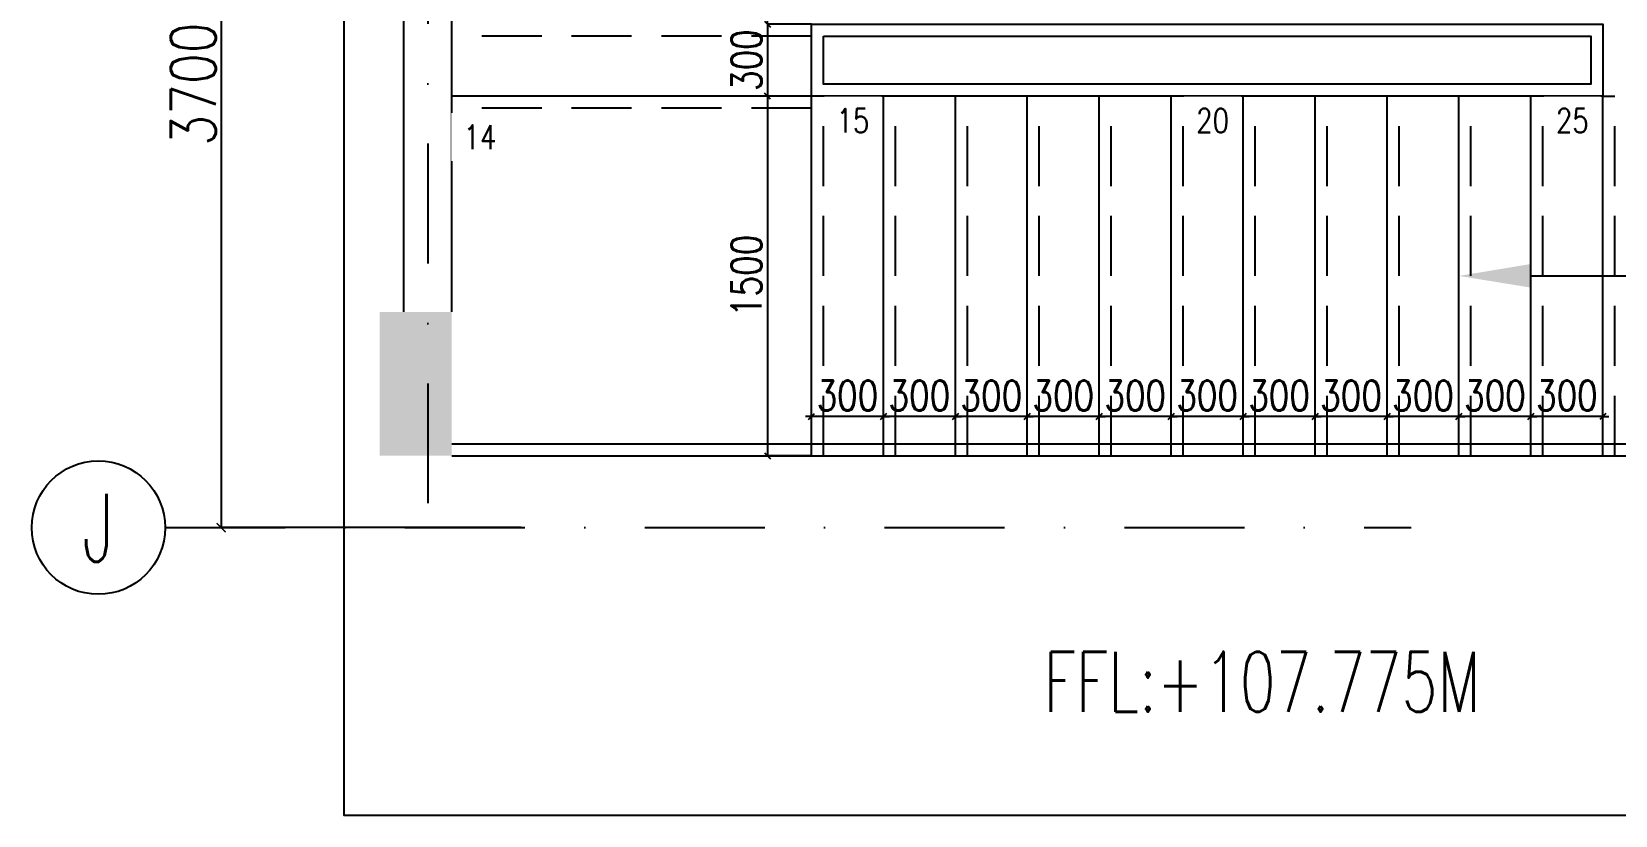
# Model space of a CAD drawing. Extents: x -32840 to 422982, y 280745 to 888746.
# Drawn here: x 330054 to 336658, y 454392 to 457661 of the extents above; entities that cross this region are included whole.
import ezdxf
from ezdxf import colors
from ezdxf.entities.mleader import LeaderData, LeaderLine
from ezdxf.enums import TextEntityAlignment as Align
from ezdxf.math import Vec2, Vec3

# ---------------------------------------------------------------- set-up
doc = ezdxf.new("R2010")
doc.units = 0
doc.header["$LTSCALE"] = 1000
doc.header["$PDMODE"] = 3
for name, pattern in [('CONTINOUS', [0]), ('DASHDOT', [1, 0.5, -0.25, 0, -0.25]), ('HIDDEN', [0.375, 0.25, -0.125])]:
    doc.linetypes.add(name, pattern=pattern)
doc.layers.get('Defpoints').update_dxf_attribs({"linetype": 'HIDDEN'})
for name, color, linetype in [('A-COL', 31, 'Continuous'), ('a-dim', 3, 'Continuous'), ('A-Glaz', 4, 'Continuous'), ('A-GRID', 31, 'DASHDOT'), ('A-GRID NO', 40, 'CONTINOUS'), ('A-HAT', 8, 'Continuous'), ('A-LVL', 31, 'HIDDEN'), ('A-Rail', 1, 'Continuous'), ('A-STAIR', 2, 'Continuous'), ('A-Stair Conc Line', 1, 'HIDDEN'), ('A-Stair Fin line', 2, 'CONTINOUS'), ('A-TXT', 6, 'Continuous'), ('A-WALL', 7, 'CONTINOUS')]:
    doc.layers.add(name, color=color, linetype=linetype)
doc.layers.add('A-Dim grid', color=3, linetype='Continuous', transparency=0.5)
doc.styles.add('ROMANS', font='romans.shx', dxfattribs={"width": 0.8})
doc.dimstyles.new('A-Dim Grid 50', dxfattribs={"dimscale": 75, "dimtxt": 2.5, "dimasz": 0.5, "dimexe": 0, "dimexo": 0, "dimgap": 0.3, "dimtad": 1, "dimdec": 0, "dimlfac": -0.01, "dimzin": 3, "dimdsep": 46, "dimtxsty": 'ROMANS', "dimblk": 'ARCHTICK', "dimcen": 5, "dimclrd": 256, "dimclre": 8, "dimclrt": 4, "dimadec": 0, "dimazin": 0, "dimtfac": 1, "dimtdec": 0, "dimtix": 1, "dimtmove": 1, "dimatfit": 3, "dimfxl": 1, "dimfrac": 2, "dimtolj": 1, "dimtzin": 3, "dimarcsym": 0})
doc.dimstyles.new('A-Dim-50', dxfattribs={"dimscale": 50, "dimtxt": 2.5, "dimasz": 0.5, "dimexe": 0, "dimexo": 0, "dimgap": 0.5, "dimtad": 1, "dimdec": 0, "dimlfac": -0.01, "dimzin": 3, "dimdsep": 46, "dimtxsty": 'ROMANS', "dimblk": 'OBLIQUE', "dimcen": 5, "dimclrd": 256, "dimclre": 8, "dimclrt": 6, "dimadec": 0, "dimazin": 0, "dimtfac": 1, "dimtdec": 0, "dimtix": 1, "dimtmove": 1, "dimatfit": 3, "dimfxl": 1, "dimfrac": 2, "dimtolj": 1, "dimtzin": 3, "dimarcsym": 0})

# ---------------------------------------------------------------- blocks, each defined once
blk = doc.blocks.new('_Oblique')
at = {"color": 0, "linetype": 'ByBlock', "lineweight": -2}
blk.add_line((-0.5, -0.5), (0.5, 0.5), dxfattribs=at)
at = {"color": 0, "linetype": 'ByBlock'}
blk.add_line((-0.5, -0.5), (0.5, 0.5), dxfattribs=at)
blk = doc.blocks.new('*D2111')
at = {"layer": 'a-dim', "lineweight": -2, "transparency": 16777216}
for p, q in [((336306, 456055.3), (336281, 456055.3)), ((336606, 456055.3), (336306, 456055.3)), ((336606, 456055.3), (336631, 456055.3))]:
    blk.add_line(p, q, dxfattribs=at)
at = {"layer": 'a-dim', "color": 8, "lineweight": -2, "transparency": 16777216}
for p, q in [((336306, 455892.2), (336306, 456055.3)), ((336606, 455892.2), (336606, 456055.3))]:
    blk.add_line(p, q, dxfattribs=at)
at = {"layer": 'Defpoints', "color": 0, "transparency": 16777216}
for p in [(336306, 456055.3), (336306, 455892.2), (336606, 455892.2)]:
    blk.add_point(p, dxfattribs=at)
at = {"layer": 'a-dim', "lineweight": -2, "transparency": 16777216, "xscale": 25, "yscale": 25, "zscale": 25}
blk.add_blockref('_Oblique', (336306, 456055.3), dxfattribs=at)
at = {"layer": 'a-dim', "lineweight": -2, "transparency": 16777216, "xscale": 25, "yscale": 25, "zscale": 25, "rotation": 180}
blk.add_blockref('_Oblique', (336606, 456055.3), dxfattribs=at)
at = {"layer": 'a-dim', "color": 6, "transparency": 16777216, "insert": (336456, 456142.8), "char_height": 125, "attachment_point": 5, "style": 'ROMANS'}
blk.add_mtext('\\A1;300', dxfattribs=at)
blk = doc.blocks.new('*D2112')
at = {"layer": 'a-dim', "lineweight": -2, "transparency": 16777216}
for p, q in [((336006, 456055.3), (335981, 456055.3)), ((336306, 456055.3), (336006, 456055.3)), ((336306, 456055.3), (336331, 456055.3))]:
    blk.add_line(p, q, dxfattribs=at)
at = {"layer": 'a-dim', "color": 8, "lineweight": -2, "transparency": 16777216}
for p, q in [((336006, 455892.2), (336006, 456055.3)), ((336306, 455892.2), (336306, 456055.3))]:
    blk.add_line(p, q, dxfattribs=at)
at = {"layer": 'Defpoints', "color": 0, "transparency": 16777216}
for p in [(336006, 456055.3), (336006, 455892.2), (336306, 455892.2)]:
    blk.add_point(p, dxfattribs=at)
at = {"layer": 'a-dim', "lineweight": -2, "transparency": 16777216, "xscale": 25, "yscale": 25, "zscale": 25}
blk.add_blockref('_Oblique', (336006, 456055.3), dxfattribs=at)
at = {"layer": 'a-dim', "lineweight": -2, "transparency": 16777216, "xscale": 25, "yscale": 25, "zscale": 25, "rotation": 180}
blk.add_blockref('_Oblique', (336306, 456055.3), dxfattribs=at)
at = {"layer": 'a-dim', "color": 6, "transparency": 16777216, "insert": (336156, 456142.8), "char_height": 125, "attachment_point": 5, "style": 'ROMANS'}
blk.add_mtext('\\A1;300', dxfattribs=at)
blk = doc.blocks.new('*D2113')
at = {"layer": 'a-dim', "lineweight": -2, "transparency": 16777216}
for p, q in [((335706, 456055.3), (335681, 456055.3)), ((336006, 456055.3), (335706, 456055.3)), ((336006, 456055.3), (336031, 456055.3))]:
    blk.add_line(p, q, dxfattribs=at)
at = {"layer": 'a-dim', "color": 8, "lineweight": -2, "transparency": 16777216}
for p, q in [((335706, 455892.2), (335706, 456055.3)), ((336006, 455892.2), (336006, 456055.3))]:
    blk.add_line(p, q, dxfattribs=at)
at = {"layer": 'Defpoints', "color": 0, "transparency": 16777216}
for p in [(335706, 456055.3), (335706, 455892.2), (336006, 455892.2)]:
    blk.add_point(p, dxfattribs=at)
at = {"layer": 'a-dim', "lineweight": -2, "transparency": 16777216, "xscale": 25, "yscale": 25, "zscale": 25}
blk.add_blockref('_Oblique', (335706, 456055.3), dxfattribs=at)
at = {"layer": 'a-dim', "lineweight": -2, "transparency": 16777216, "xscale": 25, "yscale": 25, "zscale": 25, "rotation": 180}
blk.add_blockref('_Oblique', (336006, 456055.3), dxfattribs=at)
at = {"layer": 'a-dim', "color": 6, "transparency": 16777216, "insert": (335856, 456142.8), "char_height": 125, "attachment_point": 5, "style": 'ROMANS'}
blk.add_mtext('\\A1;300', dxfattribs=at)
blk = doc.blocks.new('*D2114')
at = {"layer": 'a-dim', "lineweight": -2, "transparency": 16777216}
for p, q in [((335406, 456055.3), (335381, 456055.3)), ((335706, 456055.3), (335406, 456055.3)), ((335706, 456055.3), (335731, 456055.3))]:
    blk.add_line(p, q, dxfattribs=at)
at = {"layer": 'a-dim', "color": 8, "lineweight": -2, "transparency": 16777216}
for p, q in [((335406, 455892.2), (335406, 456055.3)), ((335706, 455892.2), (335706, 456055.3))]:
    blk.add_line(p, q, dxfattribs=at)
at = {"layer": 'Defpoints', "color": 0, "transparency": 16777216}
for p in [(335406, 456055.3), (335406, 455892.2), (335706, 455892.2)]:
    blk.add_point(p, dxfattribs=at)
at = {"layer": 'a-dim', "lineweight": -2, "transparency": 16777216, "xscale": 25, "yscale": 25, "zscale": 25}
blk.add_blockref('_Oblique', (335406, 456055.3), dxfattribs=at)
at = {"layer": 'a-dim', "lineweight": -2, "transparency": 16777216, "xscale": 25, "yscale": 25, "zscale": 25, "rotation": 180}
blk.add_blockref('_Oblique', (335706, 456055.3), dxfattribs=at)
at = {"layer": 'a-dim', "color": 6, "transparency": 16777216, "insert": (335556, 456142.8), "char_height": 125, "attachment_point": 5, "style": 'ROMANS'}
blk.add_mtext('\\A1;300', dxfattribs=at)
blk = doc.blocks.new('*D2073')
at = {"layer": 'a-dim', "lineweight": -2, "transparency": 16777216}
for p, q in [((335106, 456055.3), (335081, 456055.3)), ((335406, 456055.3), (335106, 456055.3)), ((335406, 456055.3), (335431, 456055.3))]:
    blk.add_line(p, q, dxfattribs=at)
at = {"layer": 'a-dim', "color": 8, "lineweight": -2, "transparency": 16777216}
for p, q in [((335106, 455892.2), (335106, 456055.3)), ((335406, 455892.2), (335406, 456055.3))]:
    blk.add_line(p, q, dxfattribs=at)
at = {"layer": 'Defpoints', "color": 0, "transparency": 16777216}
for p in [(335106, 456055.3), (335106, 455892.2), (335406, 455892.2)]:
    blk.add_point(p, dxfattribs=at)
at = {"layer": 'a-dim', "lineweight": -2, "transparency": 16777216, "xscale": 25, "yscale": 25, "zscale": 25}
blk.add_blockref('_Oblique', (335106, 456055.3), dxfattribs=at)
at = {"layer": 'a-dim', "lineweight": -2, "transparency": 16777216, "xscale": 25, "yscale": 25, "zscale": 25, "rotation": 180}
blk.add_blockref('_Oblique', (335406, 456055.3), dxfattribs=at)
at = {"layer": 'a-dim', "color": 6, "transparency": 16777216, "insert": (335256, 456142.8), "char_height": 125, "attachment_point": 5, "style": 'ROMANS'}
blk.add_mtext('\\A1;300', dxfattribs=at)
blk = doc.blocks.new('*D2074')
at = {"layer": 'a-dim', "lineweight": -2, "transparency": 16777216}
for p, q in [((334806, 456055.3), (334781, 456055.3)), ((335106, 456055.3), (334806, 456055.3)), ((335106, 456055.3), (335131, 456055.3))]:
    blk.add_line(p, q, dxfattribs=at)
at = {"layer": 'a-dim', "color": 8, "lineweight": -2, "transparency": 16777216}
for p, q in [((334806, 455892.2), (334806, 456055.3)), ((335106, 455892.2), (335106, 456055.3))]:
    blk.add_line(p, q, dxfattribs=at)
at = {"layer": 'Defpoints', "color": 0, "transparency": 16777216}
for p in [(334806, 456055.3), (334806, 455892.2), (335106, 455892.2)]:
    blk.add_point(p, dxfattribs=at)
at = {"layer": 'a-dim', "lineweight": -2, "transparency": 16777216, "xscale": 25, "yscale": 25, "zscale": 25}
blk.add_blockref('_Oblique', (334806, 456055.3), dxfattribs=at)
at = {"layer": 'a-dim', "lineweight": -2, "transparency": 16777216, "xscale": 25, "yscale": 25, "zscale": 25, "rotation": 180}
blk.add_blockref('_Oblique', (335106, 456055.3), dxfattribs=at)
at = {"layer": 'a-dim', "color": 6, "transparency": 16777216, "insert": (334956, 456142.8), "char_height": 125, "attachment_point": 5, "style": 'ROMANS'}
blk.add_mtext('\\A1;300', dxfattribs=at)
blk = doc.blocks.new('*D2075')
at = {"layer": 'a-dim', "lineweight": -2, "transparency": 16777216}
for p, q in [((334506, 456055.3), (334481, 456055.3)), ((334806, 456055.3), (334506, 456055.3)), ((334806, 456055.3), (334831, 456055.3))]:
    blk.add_line(p, q, dxfattribs=at)
at = {"layer": 'a-dim', "color": 8, "lineweight": -2, "transparency": 16777216}
for p, q in [((334506, 455892.2), (334506, 456055.3)), ((334806, 455892.2), (334806, 456055.3))]:
    blk.add_line(p, q, dxfattribs=at)
at = {"layer": 'Defpoints', "color": 0, "transparency": 16777216}
for p in [(334506, 456055.3), (334506, 455892.2), (334806, 455892.2)]:
    blk.add_point(p, dxfattribs=at)
at = {"layer": 'a-dim', "lineweight": -2, "transparency": 16777216, "xscale": 25, "yscale": 25, "zscale": 25}
blk.add_blockref('_Oblique', (334506, 456055.3), dxfattribs=at)
at = {"layer": 'a-dim', "lineweight": -2, "transparency": 16777216, "xscale": 25, "yscale": 25, "zscale": 25, "rotation": 180}
blk.add_blockref('_Oblique', (334806, 456055.3), dxfattribs=at)
at = {"layer": 'a-dim', "color": 6, "transparency": 16777216, "insert": (334656, 456142.8), "char_height": 125, "attachment_point": 5, "style": 'ROMANS'}
blk.add_mtext('\\A1;300', dxfattribs=at)
blk = doc.blocks.new('*D2076')
at = {"layer": 'a-dim', "lineweight": -2, "transparency": 16777216}
for p, q in [((334206, 456055.3), (334181, 456055.3)), ((334506, 456055.3), (334206, 456055.3)), ((334506, 456055.3), (334531, 456055.3))]:
    blk.add_line(p, q, dxfattribs=at)
at = {"layer": 'a-dim', "color": 8, "lineweight": -2, "transparency": 16777216}
for p, q in [((334206, 455892.2), (334206, 456055.3)), ((334506, 455892.2), (334506, 456055.3))]:
    blk.add_line(p, q, dxfattribs=at)
at = {"layer": 'Defpoints', "color": 0, "transparency": 16777216}
for p in [(334206, 456055.3), (334206, 455892.2), (334506, 455892.2)]:
    blk.add_point(p, dxfattribs=at)
at = {"layer": 'a-dim', "lineweight": -2, "transparency": 16777216, "xscale": 25, "yscale": 25, "zscale": 25}
blk.add_blockref('_Oblique', (334206, 456055.3), dxfattribs=at)
at = {"layer": 'a-dim', "lineweight": -2, "transparency": 16777216, "xscale": 25, "yscale": 25, "zscale": 25, "rotation": 180}
blk.add_blockref('_Oblique', (334506, 456055.3), dxfattribs=at)
at = {"layer": 'a-dim', "color": 6, "transparency": 16777216, "insert": (334356, 456142.8), "char_height": 125, "attachment_point": 5, "style": 'ROMANS'}
blk.add_mtext('\\A1;300', dxfattribs=at)
blk = doc.blocks.new('*D2077')
at = {"layer": 'a-dim', "lineweight": -2, "transparency": 16777216}
for p, q in [((333906, 456055.3), (333881, 456055.3)), ((334206, 456055.3), (333906, 456055.3)), ((334206, 456055.3), (334231, 456055.3))]:
    blk.add_line(p, q, dxfattribs=at)
at = {"layer": 'a-dim', "color": 8, "lineweight": -2, "transparency": 16777216}
for p, q in [((333906, 455892.2), (333906, 456055.3)), ((334206, 455892.2), (334206, 456055.3))]:
    blk.add_line(p, q, dxfattribs=at)
at = {"layer": 'Defpoints', "color": 0, "transparency": 16777216}
for p in [(333906, 456055.3), (333906, 455892.2), (334206, 455892.2)]:
    blk.add_point(p, dxfattribs=at)
at = {"layer": 'a-dim', "lineweight": -2, "transparency": 16777216, "xscale": 25, "yscale": 25, "zscale": 25}
blk.add_blockref('_Oblique', (333906, 456055.3), dxfattribs=at)
at = {"layer": 'a-dim', "lineweight": -2, "transparency": 16777216, "xscale": 25, "yscale": 25, "zscale": 25, "rotation": 180}
blk.add_blockref('_Oblique', (334206, 456055.3), dxfattribs=at)
at = {"layer": 'a-dim', "color": 6, "transparency": 16777216, "insert": (334056, 456142.8), "char_height": 125, "attachment_point": 5, "style": 'ROMANS'}
blk.add_mtext('\\A1;300', dxfattribs=at)
blk = doc.blocks.new('*D2078')
at = {"layer": 'a-dim', "lineweight": -2, "transparency": 16777216}
for p, q in [((333606, 456055.3), (333581, 456055.3)), ((333906, 456055.3), (333606, 456055.3)), ((333906, 456055.3), (333931, 456055.3))]:
    blk.add_line(p, q, dxfattribs=at)
at = {"layer": 'a-dim', "color": 8, "lineweight": -2, "transparency": 16777216}
for p, q in [((333606, 455892.2), (333606, 456055.3)), ((333906, 455892.2), (333906, 456055.3))]:
    blk.add_line(p, q, dxfattribs=at)
at = {"layer": 'Defpoints', "color": 0, "transparency": 16777216}
for p in [(333606, 456055.3), (333606, 455892.2), (333906, 455892.2)]:
    blk.add_point(p, dxfattribs=at)
at = {"layer": 'a-dim', "lineweight": -2, "transparency": 16777216, "xscale": 25, "yscale": 25, "zscale": 25}
blk.add_blockref('_Oblique', (333606, 456055.3), dxfattribs=at)
at = {"layer": 'a-dim', "lineweight": -2, "transparency": 16777216, "xscale": 25, "yscale": 25, "zscale": 25, "rotation": 180}
blk.add_blockref('_Oblique', (333906, 456055.3), dxfattribs=at)
at = {"layer": 'a-dim', "color": 6, "transparency": 16777216, "insert": (333756, 456142.8), "char_height": 125, "attachment_point": 5, "style": 'ROMANS'}
blk.add_mtext('\\A1;300', dxfattribs=at)
blk = doc.blocks.new('*D2079')
at = {"layer": 'a-dim', "lineweight": -2, "transparency": 16777216}
for p, q in [((333306, 456055.3), (333281, 456055.3)), ((333606, 456055.3), (333306, 456055.3)), ((333606, 456055.3), (333631, 456055.3))]:
    blk.add_line(p, q, dxfattribs=at)
at = {"layer": 'a-dim', "color": 8, "lineweight": -2, "transparency": 16777216}
for p, q in [((333306, 455892.2), (333306, 456055.3)), ((333606, 455892.2), (333606, 456055.3))]:
    blk.add_line(p, q, dxfattribs=at)
at = {"layer": 'Defpoints', "color": 0, "transparency": 16777216}
for p in [(333306, 456055.3), (333306, 455892.2), (333606, 455892.2)]:
    blk.add_point(p, dxfattribs=at)
at = {"layer": 'a-dim', "lineweight": -2, "transparency": 16777216, "xscale": 25, "yscale": 25, "zscale": 25}
blk.add_blockref('_Oblique', (333306, 456055.3), dxfattribs=at)
at = {"layer": 'a-dim', "lineweight": -2, "transparency": 16777216, "xscale": 25, "yscale": 25, "zscale": 25, "rotation": 180}
blk.add_blockref('_Oblique', (333606, 456055.3), dxfattribs=at)
at = {"layer": 'a-dim', "color": 6, "transparency": 16777216, "insert": (333456, 456142.8), "char_height": 125, "attachment_point": 5, "style": 'ROMANS'}
blk.add_mtext('\\A1;300', dxfattribs=at)
blk = doc.blocks.new('*D2080')
at = {"layer": 'a-dim', "lineweight": -2, "transparency": 16777216}
for p, q in [((333122.4, 457692.2), (333122.4, 457717.2)), ((333122.4, 457692.2), (333122.4, 457392.2)), ((333122.4, 457392.2), (333122.4, 457367.2))]:
    blk.add_line(p, q, dxfattribs=at)
at = {"layer": 'a-dim', "color": 8, "lineweight": -2, "transparency": 16777216}
for p, q in [((333306, 457692.2), (333122.4, 457692.2)), ((333306, 457392.2), (333122.4, 457392.2))]:
    blk.add_line(p, q, dxfattribs=at)
at = {"layer": 'Defpoints', "color": 0, "transparency": 16777216}
for p in [(333306, 457692.2), (333122.4, 457392.2), (333306, 457392.2)]:
    blk.add_point(p, dxfattribs=at)
at = {"layer": 'a-dim', "lineweight": -2, "transparency": 16777216, "xscale": 25, "yscale": 25, "zscale": 25}
for p, rotation in [((333122.4, 457692.2), 270), ((333122.4, 457392.2), 90)]:
    blk.add_blockref('_Oblique', p, dxfattribs=dict(at, rotation=rotation))
at = {"layer": 'a-dim', "color": 6, "transparency": 16777216, "insert": (333034.9, 457542.2), "char_height": 125, "attachment_point": 5, "rotation": 90, "style": 'ROMANS'}
blk.add_mtext('\\A1;300', dxfattribs=at)
blk = doc.blocks.new('*D2082')
at = {"layer": 'a-dim', "color": 8, "lineweight": -2, "transparency": 16777216}
for p, q in [((333306, 457392.2), (333122.4, 457392.2)), ((333306, 455892.2), (333122.4, 455892.2))]:
    blk.add_line(p, q, dxfattribs=at)
at = {"layer": 'a-dim', "lineweight": -2, "transparency": 16777216}
blk.add_line((333122.4, 457392.2), (333122.4, 455892.2), dxfattribs=at)
at = {"layer": 'Defpoints', "color": 0, "transparency": 16777216}
for p in [(333306, 457392.2), (333122.4, 455892.2), (333306, 455892.2)]:
    blk.add_point(p, dxfattribs=at)
at = {"layer": 'a-dim', "lineweight": -2, "transparency": 16777216, "xscale": 25, "yscale": 25, "zscale": 25}
for p, rotation in [((333122.4, 457392.2), 90), ((333122.4, 455892.2), 270)]:
    blk.add_blockref('_Oblique', p, dxfattribs=dict(at, rotation=rotation))
at = {"layer": 'a-dim', "color": 6, "transparency": 16777216, "insert": (333034.9, 456642.2), "char_height": 125, "attachment_point": 5, "rotation": 90, "style": 'ROMANS'}
blk.add_mtext('\\A1;1500', dxfattribs=at)
blk = doc.blocks.new('Tag-Stair-No')
blk.add_circle((0, 0), 1.369)
at = {"color": 6, "style": 'ROMANS', "width": 0.7}
blk.add_attdef('SN', text='', height=1.4, dxfattribs=at).set_placement((0, -0.003), align=Align.MIDDLE)
blk = doc.blocks.new('_ArchTick')
at = {"color": 0, "linetype": 'ByBlock', "const_width": 0.15}
blk.add_lwpolyline([(-0.5, -0.5), (0.5, 0.5)], dxfattribs=at)
blk = doc.blocks.new('*D2071')
at = {"layer": 'A-Dim grid', "color": 8, "lineweight": -2, "transparency": 16777216}
for p, q in [((332095.7, 459292.2), (330844.6, 459292.2)), ((332095.7, 455592.2), (330844.6, 455592.2))]:
    blk.add_line(p, q, dxfattribs=at)
at = {"layer": 'A-Dim grid', "lineweight": -2, "transparency": 16777216}
blk.add_line((330844.6, 459292.2), (330844.6, 455592.2), dxfattribs=at)
at = {"layer": 'Defpoints', "color": 0, "transparency": 16777216}
for p in [(332095.7, 459292.2), (330844.6, 455592.2), (332095.7, 455592.2)]:
    blk.add_point(p, dxfattribs=at)
at = {"layer": 'A-Dim grid', "lineweight": -2, "transparency": 16777216, "xscale": 37.5, "yscale": 37.5, "zscale": 37.5}
for p, rotation in [((330844.6, 459292.2), 90), ((330844.6, 455592.2), 270)]:
    blk.add_blockref('_ArchTick', p, dxfattribs=dict(at, rotation=rotation))
at = {"layer": 'A-Dim grid', "color": 4, "transparency": 16777216, "insert": (330728.3, 457442.2), "char_height": 187.5, "attachment_point": 5, "rotation": 90, "style": 'ROMANS'}
blk.add_mtext('\\A1;3700', dxfattribs=at)

msp = doc.modelspace()

# ---------------------------------------------------------------- linework, layer by layer
at = {"layer": 'A-COL'}
msp.add_solid([(331506, 455892.2), (331506, 456492.2), (331806, 455892.2), (331806, 456492.2)], dxfattribs=at)
at = {"layer": 'A-Glaz'}
for p, q in [((331806, 455942.2), (338156, 455942.2)), ((331806, 455892.2), (338156, 455892.2))]:
    msp.add_line(p, q, dxfattribs=at)
at = {"layer": 'A-GRID'}
for p, q in [((331706, 461194.3), (331706, 455592.2)), ((330610.7, 455592.2), (335807.1, 455592.2))]:
    msp.add_line(p, q, dxfattribs=at)
at = {"layer": 'A-HAT'}
msp.add_lwpolyline([(331356.8, 460784.2), (339082.9, 460784.2), (339082.9, 454392.2), (331356.8, 454392.2)], close=True, dxfattribs=at)
at = {"layer": 'A-Rail'}
for points in [[(333306, 457692.2), (336606, 457692.2), (336606, 457392.2), (333306, 457392.2)], [(333356, 457642.2), (336556, 457642.2), (336556, 457442.2), (333356, 457442.2)]]:
    msp.add_lwpolyline(points, close=True, dxfattribs=at)
at = {"layer": 'A-STAIR', "linetype": 'HIDDEN'}
msp.add_line((331806, 455892.2), (336606, 455892.2), dxfattribs=at)
at = {"layer": 'A-Stair Conc Line'}
for p, q in [((333306, 457642.2), (331806, 457642.2)), ((333356, 455892.2), (333356, 457392.2)), ((333656, 455892.2), (333656, 457392.2)), ((333956, 455892.2), (333956, 457392.2)), ((334256, 455892.2), (334256, 457392.2)), ((334556, 455892.2), (334556, 457392.2)), ((334856, 455892.2), (334856, 457392.2)), ((335156, 455892.2), (335156, 457392.2)), ((335456, 455892.2), (335456, 457392.2)), ((335756, 455892.2), (335756, 457392.2)), ((336056, 455892.2), (336056, 457392.2)), ((336356, 455892.2), (336356, 457392.2)), ((336606, 457392.2), (336656, 457392.2)), ((336656, 455892.2), (336656, 457392.2)), ((333306, 457342.2), (331806, 457342.2))]:
    msp.add_line(p, q, dxfattribs=at)
at = {"layer": 'A-Stair Fin line'}
for p, q in [((333306, 457392.2), (331806, 457392.2)), ((333306, 455892.2), (333306, 457392.2)), ((333606, 455892.2), (333606, 457392.2)), ((333906, 455892.2), (333906, 457392.2)), ((334206, 455892.2), (334206, 457392.2)), ((334506, 455892.2), (334506, 457392.2)), ((334806, 455892.2), (334806, 457392.2)), ((335106, 455892.2), (335106, 457392.2)), ((335406, 455892.2), (335406, 457392.2)), ((335706, 455892.2), (335706, 457392.2)), ((336006, 455892.2), (336006, 457392.2)), ((336306, 455892.2), (336306, 457392.2)), ((336606, 455892.2), (336606, 457392.2))]:
    msp.add_line(p, q, dxfattribs=at)
at = {"layer": 'A-WALL'}
for p, q in [((331806, 456492.2), (331806, 459192.2)), ((331606, 456492.2), (331606, 458892.2))]:
    msp.add_line(p, q, dxfattribs=at)

# ---------------------------------------------------------------- block references
at = {"layer": 'A-GRID NO', "xscale": 203.2, "yscale": 203.2, "zscale": 203.2}
msp.add_blockref('Tag-Stair-No', (330332.5, 455592.2), dxfattribs=at).add_auto_attribs({'SN': 'J'})

# ---------------------------------------------------------------- texts
at = {"layer": 'A-LVL', "style": 'ROMANS', "width": 0.7}
msp.add_text('FFL:+107.775M', height=250, dxfattribs=at).set_placement((334274, 454824.2))

# ---------------------------------------------------------------- dimensions: what is measured, and where the dimension line sits
at = {"layer": 'a-dim'}
for base, p1, p2, angle, picture, middle in [((333122.4, 457392.2), (333306, 457692.2), (333306, 457392.2), 90, '*D2080', (333034.9, 457542.2)), ((333122.4, 455892.2), (333306, 457392.2), (333306, 455892.2), 270, '*D2082', (333034.9, 456642.2))]:
    dim = msp.add_linear_dim(base=base, p1=p1, p2=p2, angle=angle, dimstyle='A-Dim-50', dxfattribs=at)
    dim.commit()
    dim.dimension.update_dxf_attribs({"geometry": picture, "text_midpoint": middle})
for base, p1, p2, picture, middle in [((333306, 456055.3), (333606, 455892.2), (333306, 455892.2), '*D2079', (333456, 456142.8)), ((333606, 456055.3), (333906, 455892.2), (333606, 455892.2), '*D2078', (333756, 456142.8)), ((333906, 456055.3), (334206, 455892.2), (333906, 455892.2), '*D2077', (334056, 456142.8)), ((334206, 456055.3), (334506, 455892.2), (334206, 455892.2), '*D2076', (334356, 456142.8)), ((334506, 456055.3), (334806, 455892.2), (334506, 455892.2), '*D2075', (334656, 456142.8)), ((334806, 456055.3), (335106, 455892.2), (334806, 455892.2), '*D2074', (334956, 456142.8)), ((335106, 456055.3), (335406, 455892.2), (335106, 455892.2), '*D2073', (335256, 456142.8)), ((335406, 456055.3), (335706, 455892.2), (335406, 455892.2), '*D2114', (335556, 456142.8)), ((335706, 456055.3), (336006, 455892.2), (335706, 455892.2), '*D2113', (335856, 456142.8)), ((336006, 456055.3), (336306, 455892.2), (336006, 455892.2), '*D2112', (336156, 456142.8)), ((336306, 456055.3), (336606, 455892.2), (336306, 455892.2), '*D2111', (336456, 456142.8))]:
    dim = msp.add_linear_dim(base=base, p1=p1, p2=p2, dimstyle='A-Dim-50', dxfattribs=at)
    dim.commit()
    dim.dimension.update_dxf_attribs({"geometry": picture, "text_midpoint": middle})
at = {"layer": 'A-Dim grid'}
dim = msp.add_linear_dim(base=(330844.6, 455592.2), p1=(332095.7, 459292.2), p2=(332095.7, 455592.2), angle=90, dimstyle='A-Dim Grid 50', dxfattribs=at)
dim.commit()
dim.dimension.update_dxf_attribs({"geometry": '*D2071', "text_midpoint": (330728.3, 457442.2)})

# ---------------------------------------------------------------- leaders
at = {"layer": 'A-STAIR', "color": 3}
ml = msp.add_multileader_mtext('Standard', dxfattribs=at)
ml.set_content('DN', color=3, style='ROMANS')
ml.set_leader_properties()
ml.build(insert=Vec2(0, 0))
ml.multileader.update_dxf_attribs({"text_right_attachment_type": 6, "dogleg_length": 50, "arrow_head_size": 300})
ctx = ml.context
ctx.base_point, ctx.char_height, ctx.arrow_head_size, ctx.landing_gap_size, ctx.plane_origin, ctx.plane_x_axis, ctx.plane_y_axis = Vec3(336971.1, 456714.9), 200, 300, 0.09, Vec3(335866, 517802.2), Vec3(0, 1), Vec3(-1, 0)
ctx.right_attachment, ctx.text_align_type = 6, 1
notes = []
notes.append((ctx, [(0, (1, 1, 0), (336971.1, 456643.4), (0, 1), 71.5, [(0, [(336006, 456642.2)], 0, [])])]))
ctx.mtext.insert, ctx.mtext.text_direction, ctx.mtext.rotation, ctx.mtext.alignment, ctx.mtext.flow_direction = Vec3(336871.1, 456848.3), Vec3(0, 1), 1.570796, 2, 5
for ctx, leaders in notes:
    for number, flags, end, landing, length, lines in leaders:
        leader = LeaderData()
        leader.index, (leader.has_last_leader_line, leader.has_dogleg_vector, leader.attachment_direction) = number, flags
        leader.last_leader_point, leader.dogleg_vector, leader.dogleg_length = Vec3(end), Vec3(landing), length
        for number, points, colour, breaks in lines:
            line = LeaderLine()
            line.index, line.vertices, line.color, line.breaks = number, Vec3.list(points), colors.encode_raw_color(colour), breaks
            leader.lines.append(line)
        ctx.leaders.append(leader)

# ---------------------------------------------------------------- next in the draw order: texts
at = {"layer": 'A-TXT', "char_height": 100, "attachment_point": 1, "style": 'ROMANS', "bg_fill": 2}
for s, insert in [('15', (333410.1, 457340)), ('20', (334910.1, 457340)), ('25', (336410.1, 457340)), ('14', (331854.9, 457271.4))]:
    msp.add_mtext(s, dxfattribs=dict(at, insert=insert))

doc.saveas('drawing.dxf')
